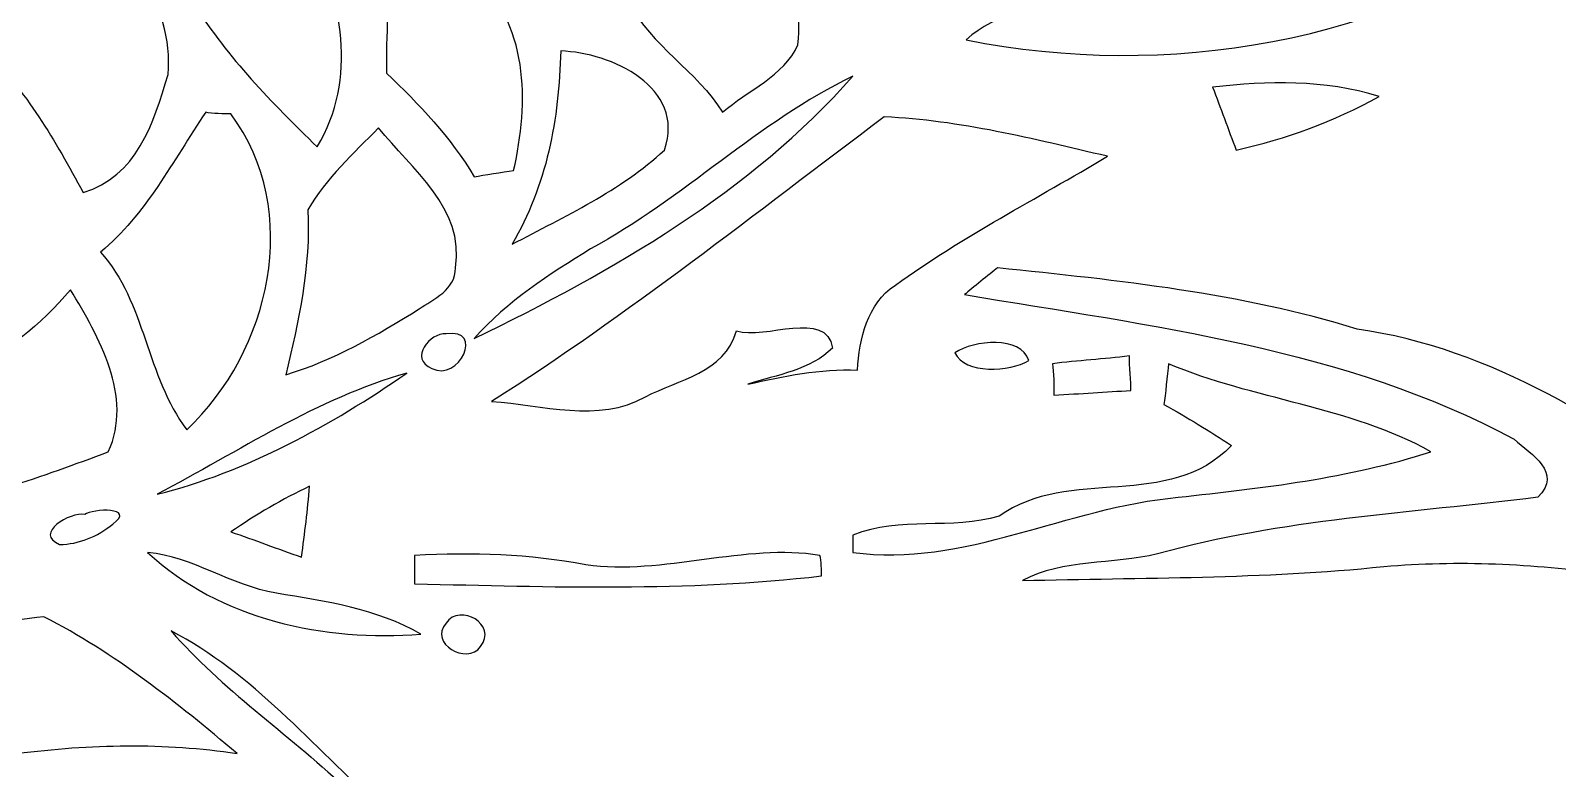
# Model space of a CAD drawing. Extents: x -110 to 93, y -182 to 230.
# Drawn here: x 11.39 to 44.33, y -105.21 to -89.31 of the extents above; entities that cross this region are included whole.
import ezdxf

# ---------------------------------------------------------------- set-up
doc = ezdxf.new("R2010")
doc.units = 0
doc.header["$MEASUREMENT"] = 0
doc.layers.add('LAAG_1', color=7, linetype='CONTINUOUS')

msp = doc.modelspace()

# ---------------------------------------------------------------- linework, layer by layer
at = {"layer": 'LAAG_1', "color": 250}
for points, knots in [([(24.9299, -85.5794), (25.4725, -85.6468), (25.9806, -85.6809), (26.4891, -85.8164), (26.4891, -85.8164), (27.5057, -86.799), (28.0811, -88.2222), (27.946, -89.6112), (27.946, -89.6112), (27.6408, -90.2885), (26.8617, -90.5938), (26.3193, -91.0681), (26.3193, -91.0681), (25.7773, -90.187), (24.7606, -89.6112), (24.3199, -88.7303), (24.3199, -88.7303), (24.7606, -87.7135), (24.964, -86.6628), (24.9297, -85.5794), (24.9297, -85.5794), (24.9297, -85.5794), (24.9299, -85.5794), (24.9299, -85.5794)], [0, 0, 0, 0, 0.1666667, 0.1666667, 0.1666667, 0.1666667, 0.3333333, 0.3333333, 0.3333333, 0.3333333, 0.5, 0.5, 0.5, 0.5, 0.6666667, 0.6666667, 0.6666667, 0.6666667, 0.8333333, 0.8333333, 0.8333333, 0.8333333, 1, 1, 1, 1]), ([(10.3948, -89.7468), (11.2074, -88.8657), (11.6823, -87.8155), (12.0208, -86.7311), (12.0208, -86.7311), (13.4442, -87.2391), (14.4932, -88.7303), (14.3587, -90.2549), (14.3587, -90.2549), (14.0536, -91.3051), (13.6809, -92.4573), (12.5287, -92.7962), (12.5287, -92.7962), (11.9188, -91.6781), (11.3088, -90.5938), (10.3946, -89.7468), (10.3946, -89.7468), (10.3946, -89.7468), (10.3948, -89.7468), (10.3948, -89.7468)], [0, 0, 0, 0, 0.2, 0.2, 0.2, 0.2, 0.4, 0.4, 0.4, 0.4, 0.6, 0.6, 0.6, 0.6, 0.8, 0.8, 0.8, 0.8, 1, 1, 1, 1]), ([(41.3974, -87.8833), (42.3466, -87.6116), (43.2271, -87.1041), (44.2437, -86.935), (44.2437, -86.935), (40.6855, -89.6112), (35.874, -90.3568), (31.5712, -89.5099), (31.5712, -89.5099), (32.9266, -88.2899), (34.8238, -89.1369), (36.4503, -88.7639), (36.4503, -88.7639), (38.076, -88.3576), (39.8055, -88.5269), (41.3972, -87.8833), (41.3972, -87.8833), (41.3972, -87.8833), (41.3974, -87.8833), (41.3974, -87.8833)], [0, 0, 0, 0, 0.2, 0.2, 0.2, 0.2, 0.4, 0.4, 0.4, 0.4, 0.6, 0.6, 0.6, 0.6, 0.8, 0.8, 0.8, 0.8, 1, 1, 1, 1]), ([(14.9345, -88.7638), (15.4773, -88.1885), (16.0183, -87.6118), (16.5275, -87.0022), (16.5275, -87.0022), (16.7309, -87.0365), (17.1705, -87.1378), (17.3737, -87.2056), (17.3737, -87.2056), (18.1199, -88.5946), (18.4582, -90.3568), (17.5776, -91.8132), (17.5776, -91.8132), (16.5947, -90.8643), (15.6469, -89.8823), (14.9345, -88.7639), (14.9345, -88.7639), (14.9345, -88.7639), (14.9345, -88.7638), (14.9345, -88.7638)], [0, 0, 0, 0, 0.2, 0.2, 0.2, 0.2, 0.4, 0.4, 0.4, 0.4, 0.6, 0.6, 0.6, 0.6, 0.8, 0.8, 0.8, 0.8, 1, 1, 1, 1]), ([(19.1701, -87.7825), (19.7459, -87.8155), (20.4915, -87.5108), (20.8981, -88.0865), (20.8981, -88.0865), (22.1515, -89.1032), (22.1515, -90.8643), (21.8128, -92.3222), (21.8128, -92.3222), (21.5758, -92.3564), (21.1692, -92.4241), (20.9658, -92.4573), (20.9658, -92.4573), (20.4572, -91.6103), (19.7795, -90.8989), (19.0682, -90.2219), (19.0682, -90.2219), (19.0682, -89.4079), (19.1018, -88.5946), (19.17, -87.7825), (19.17, -87.7825), (19.17, -87.7825), (19.1701, -87.7825), (19.1701, -87.7825)], [0, 0, 0, 0, 0.1666667, 0.1666667, 0.1666667, 0.1666667, 0.3333333, 0.3333333, 0.3333333, 0.3333333, 0.5, 0.5, 0.5, 0.5, 0.6666667, 0.6666667, 0.6666667, 0.6666667, 0.8333333, 0.8333333, 0.8333333, 0.8333333, 1, 1, 1, 1]), ([(22.8296, -89.7468), (23.9132, -89.7809), (25.5397, -90.5259), (25.0659, -91.882), (25.0659, -91.882), (24.1171, -92.7624), (22.9313, -93.3041), (21.7785, -93.9147), (21.7785, -93.9147), (22.5247, -92.6611), (22.7952, -91.2036), (22.8294, -89.7468), (22.8294, -89.7468), (22.8294, -89.7468), (22.8296, -89.7468), (22.8296, -89.7468)], [0, 0, 0, 0, 0.25, 0.25, 0.25, 0.25, 0.5, 0.5, 0.5, 0.5, 0.75, 0.75, 0.75, 0.75, 1, 1, 1, 1]), ([(23.4724, -94.0154), (25.4725, -92.9316), (27.0985, -91.2715), (29.1313, -90.2885), (29.1313, -90.2885), (26.9294, -92.796), (23.9479, -94.4905), (20.9658, -95.9474), (20.9658, -95.9474), (21.6772, -95.1346), (22.5924, -94.5582), (23.4724, -94.0154), (23.4724, -94.0154), (23.4724, -94.0154), (23.4724, -94.0154), (23.4724, -94.0154)], [0, 0, 0, 0, 0.25, 0.25, 0.25, 0.25, 0.5, 0.5, 0.5, 0.5, 0.75, 0.75, 0.75, 0.75, 1, 1, 1, 1]), ([(36.8907, -90.5259), (38.076, -90.3909), (39.2974, -90.3568), (40.4832, -90.7298), (40.4832, -90.7298), (39.4991, -91.2715), (38.484, -91.6445), (37.3986, -91.882), (37.3986, -91.882), (37.2301, -91.4411), (37.0597, -90.9662), (36.8905, -90.5259), (36.8905, -90.5259), (36.8905, -90.5259), (36.8907, -90.5259), (36.8907, -90.5259)], [0, 0, 0, 0, 0.25, 0.25, 0.25, 0.25, 0.5, 0.5, 0.5, 0.5, 0.75, 0.75, 0.75, 0.75, 1, 1, 1, 1]), ([(15.1715, -91.0681), (15.307, -91.1023), (15.5786, -91.1023), (15.7136, -91.1023), (15.7136, -91.1023), (17.272, -93.2033), (16.5605, -96.2185), (14.7652, -97.9123), (14.7652, -97.9123), (13.8838, -96.7612), (13.8838, -95.1676), (12.9017, -94.0837), (12.9017, -94.0837), (13.8838, -93.2711), (14.46, -92.1183), (15.1713, -91.0681), (15.1713, -91.0681), (15.1713, -91.0681), (15.1715, -91.0681), (15.1715, -91.0681)], [0, 0, 0, 0, 0.2, 0.2, 0.2, 0.2, 0.4, 0.4, 0.4, 0.4, 0.6, 0.6, 0.6, 0.6, 0.8, 0.8, 0.8, 0.8, 1, 1, 1, 1]), ([(21.3383, -97.3023), (24.2867, -95.4393), (27.0308, -93.2369), (29.809, -91.1696), (29.809, -91.1696), (31.4356, -91.2377), (33.028, -91.6445), (34.6209, -92.017), (34.6209, -92.017), (33.0959, -92.9316), (31.5033, -93.745), (30.0469, -94.7957), (30.0469, -94.7957), (29.4366, -95.2023), (29.2673, -95.9474), (29.2326, -96.6251), (29.2326, -96.6251), (28.42, -96.5908), (27.6408, -96.7612), (26.8617, -96.9304), (26.8617, -96.9304), (27.5057, -96.7264), (28.2166, -96.6251), (28.6909, -96.1512), (28.6909, -96.1512), (28.5555, -95.3038), (27.234, -95.9814), (26.6242, -95.7776), (26.6242, -95.7776), (26.3525, -96.6923), (25.3706, -96.8285), (24.6586, -97.2008), (24.6586, -97.2008), (23.6426, -97.7772), (22.4226, -97.3706), (21.3383, -97.3023), (21.3383, -97.3023), (21.3383, -97.3023), (21.3383, -97.3023), (21.3383, -97.3023)], [0, 0, 0, 0, 0.1, 0.1, 0.1, 0.1, 0.2, 0.2, 0.2, 0.2, 0.3, 0.3, 0.3, 0.3, 0.4, 0.4, 0.4, 0.4, 0.5, 0.5, 0.5, 0.5, 0.6, 0.6, 0.6, 0.6, 0.7, 0.7, 0.7, 0.7, 0.8, 0.8, 0.8, 0.8, 0.9, 0.9, 0.9, 0.9, 1, 1, 1, 1]), ([(17.3739, -93.1686), (17.7805, -92.4909), (18.3567, -91.9492), (18.8989, -91.407), (18.8989, -91.407), (19.6104, -92.2875), (20.763, -93.135), (20.5591, -94.4227), (20.5591, -94.4227), (20.5593, -94.897), (20.0853, -95.1005), (19.7795, -95.3038), (19.7795, -95.3038), (18.8659, -95.8795), (17.916, -96.4223), (16.8999, -96.7265), (16.8999, -96.7265), (17.1705, -95.5748), (17.4427, -94.3891), (17.3737, -93.1686), (17.3737, -93.1686), (17.3737, -93.1686), (17.3739, -93.1686), (17.3739, -93.1686)], [0, 0, 0, 0, 0.1666667, 0.1666667, 0.1666667, 0.1666667, 0.3333333, 0.3333333, 0.3333333, 0.3333333, 0.5, 0.5, 0.5, 0.5, 0.6666667, 0.6666667, 0.6666667, 0.6666667, 0.8333333, 0.8333333, 0.8333333, 0.8333333, 1, 1, 1, 1]), ([(31.5375, -94.9991), (31.7067, -94.8629), (32.0797, -94.5582), (32.2493, -94.4227), (32.2493, -94.4227), (34.8574, -94.6933), (37.5005, -94.9648), (40.0082, -95.744), (40.0082, -95.744), (42.9226, -96.1512), (45.4631, -97.8108), (47.8011, -99.5052), (47.8011, -99.5052), (48.344, -99.9796), (48.8177, -100.5218), (49.2581, -101.0971), (49.2581, -101.0971), (47.971, -101.0293), (46.6831, -101.2331), (45.3954, -101.0294), (45.3954, -101.0294), (43.803, -100.7929), (42.1764, -100.7252), (40.5845, -100.8612), (40.5845, -100.8612), (37.9751, -101.1312), (35.3664, -101.0971), (32.7905, -101.1648), (32.7905, -101.1648), (33.6721, -100.6909), (34.7228, -100.8271), (35.7047, -100.589), (35.7047, -100.589), (38.3822, -99.8435), (41.1604, -99.7086), (43.9043, -99.3696), (43.9043, -99.3696), (44.4473, -98.8275), (43.7699, -98.4545), (43.3958, -98.1162), (43.3958, -98.1162), (39.7371, -96.1512), (35.5692, -95.6768), (31.5375, -94.9991), (31.5375, -94.9991), (31.5375, -94.9991), (31.5375, -94.9991), (31.5375, -94.9991)], [0, 0, 0, 0, 0.0833333, 0.0833333, 0.0833333, 0.0833333, 0.1666667, 0.1666667, 0.1666667, 0.1666667, 0.25, 0.25, 0.25, 0.25, 0.3333333, 0.3333333, 0.3333333, 0.3333333, 0.4166667, 0.4166667, 0.4166667, 0.4166667, 0.5, 0.5, 0.5, 0.5, 0.5833333, 0.5833333, 0.5833333, 0.5833333, 0.6666667, 0.6666667, 0.6666667, 0.6666667, 0.75, 0.75, 0.75, 0.75, 0.8333333, 0.8333333, 0.8333333, 0.8333333, 0.9166667, 0.9166667, 0.9166667, 0.9166667, 1, 1, 1, 1]), ([(9.9534, -96.7264), (10.8344, -96.2861), (11.614, -95.6431), (12.2576, -94.8971), (12.2576, -94.8971), (12.8676, -95.9131), (13.6132, -97.2008), (13.071, -98.3872), (13.071, -98.3872), (11.6482, -98.9288), (10.1903, -99.4039), (8.7334, -99.81), (8.7334, -99.81), (9.2757, -98.8275), (9.7848, -97.8445), (9.9533, -96.7265), (9.9533, -96.7265), (9.9533, -96.7265), (9.9534, -96.7264), (9.9534, -96.7264)], [0, 0, 0, 0, 0.2, 0.2, 0.2, 0.2, 0.4, 0.4, 0.4, 0.4, 0.6, 0.6, 0.6, 0.6, 0.8, 0.8, 0.8, 0.8, 1, 1, 1, 1]), ([(20.3553, -95.8459), (21.2034, -95.7104), (20.627, -96.8961), (20.0511, -96.591), (20.0511, -96.591), (19.5427, -96.3876), (20.017, -95.8118), (20.3553, -95.8459), (20.3553, -95.8459), (20.3553, -95.8459), (20.3553, -95.8459), (20.3553, -95.8459)], [0, 0, 0, 0, 0.3333333, 0.3333333, 0.3333333, 0.3333333, 0.6666667, 0.6666667, 0.6666667, 0.6666667, 1, 1, 1, 1]), ([(31.3337, -96.2527), (31.7409, -95.9814), (32.7574, -95.8795), (32.9266, -96.4223), (32.9266, -96.4223), (32.5201, -96.6591), (31.5375, -96.7265), (31.3337, -96.2527), (31.3337, -96.2527), (31.3337, -96.2527), (31.3337, -96.2527), (31.3337, -96.2527)], [0, 0, 0, 0, 0.3333333, 0.3333333, 0.3333333, 0.3333333, 0.6666667, 0.6666667, 0.6666667, 0.6666667, 1, 1, 1, 1]), ([(35.9423, -96.4895), (37.7717, -97.2687), (39.8389, -97.4042), (41.6006, -98.3872), (41.6006, -98.3872), (39.8055, -98.9635), (37.975, -99.1658), (36.1451, -99.3696), (36.1451, -99.3696), (33.7736, -99.573), (31.5033, -100.8948), (29.1313, -100.556), (29.1313, -100.556), (29.1313, -100.453), (29.1313, -100.2843), (29.1313, -100.183), (29.1313, -100.183), (30.1485, -99.7758), (31.2663, -100.0816), (32.2829, -99.7758), (32.2829, -99.7758), (33.8078, -98.6919), (35.9423, -99.6743), (37.2977, -98.2517), (37.2977, -98.2517), (36.8228, -97.9464), (36.3483, -97.6423), (35.8404, -97.3706), (35.8404, -97.3706), (35.874, -97.1672), (35.9087, -96.7265), (35.9423, -96.4895), (35.9423, -96.4895), (35.9423, -96.4895), (35.9423, -96.4895), (35.9423, -96.4895)], [0, 0, 0, 0, 0.1111111, 0.1111111, 0.1111111, 0.1111111, 0.2222222, 0.2222222, 0.2222222, 0.2222222, 0.3333333, 0.3333333, 0.3333333, 0.3333333, 0.4444444, 0.4444444, 0.4444444, 0.4444444, 0.5555556, 0.5555556, 0.5555556, 0.5555556, 0.6666667, 0.6666667, 0.6666667, 0.6666667, 0.7777778, 0.7777778, 0.7777778, 0.7777778, 0.8888889, 0.8888889, 0.8888889, 0.8888889, 1, 1, 1, 1]), ([(33.4346, -96.4895), (33.9774, -96.4223), (34.5532, -96.3876), (35.0949, -96.3208), (35.0949, -96.3208), (35.0949, -96.5236), (35.129, -96.8961), (35.129, -97.0653), (35.129, -97.0653), (34.5874, -97.0994), (34.0451, -97.1331), (33.4687, -97.1672), (33.4687, -97.1672), (33.4689, -96.9981), (33.4687, -96.6593), (33.4346, -96.4895), (33.4346, -96.4895), (33.4346, -96.4895), (33.4346, -96.4895), (33.4346, -96.4895)], [0, 0, 0, 0, 0.2, 0.2, 0.2, 0.2, 0.4, 0.4, 0.4, 0.4, 0.6, 0.6, 0.6, 0.6, 0.8, 0.8, 0.8, 0.8, 1, 1, 1, 1]), ([(14.1217, -99.3024), (15.8834, -98.3872), (17.5776, -97.2346), (19.5089, -96.6923), (19.5089, -96.6923), (17.8824, -97.8108), (16.0524, -98.8275), (14.1217, -99.3024), (14.1217, -99.3024), (14.1217, -99.3024), (14.1217, -99.3024), (14.1217, -99.3024)], [0, 0, 0, 0, 0.3333333, 0.3333333, 0.3333333, 0.3333333, 0.6666667, 0.6666667, 0.6666667, 0.6666667, 1, 1, 1, 1]), ([(15.7136, -100.1152), (16.2564, -99.7426), (16.8327, -99.4039), (17.4084, -99.1317), (17.4084, -99.1317), (17.3739, -99.6413), (17.3065, -100.1488), (17.2377, -100.6569), (17.2377, -100.6569), (16.7309, -100.4871), (16.2227, -100.2843), (15.7136, -100.1152), (15.7136, -100.1152), (15.7136, -100.1152), (15.7136, -100.1152), (15.7136, -100.1152)], [0, 0, 0, 0, 0.25, 0.25, 0.25, 0.25, 0.5, 0.5, 0.5, 0.5, 0.75, 0.75, 0.75, 0.75, 1, 1, 1, 1]), ([(12.5623, -99.7426), (12.7321, -99.6072), (13.6809, -99.573), (13.1717, -99.9449), (13.1717, -99.9449), (12.8335, -100.2176), (12.4279, -100.3858), (12.0208, -100.3858), (12.0208, -100.3858), (11.4444, -100.1488), (12.2576, -99.6743), (12.5623, -99.7426), (12.5623, -99.7426), (12.5623, -99.7426), (12.5623, -99.7426), (12.5623, -99.7426)], [0, 0, 0, 0, 0.25, 0.25, 0.25, 0.25, 0.5, 0.5, 0.5, 0.5, 0.75, 0.75, 0.75, 0.75, 1, 1, 1, 1]), ([(19.6782, -100.6231), (20.9317, -100.556), (22.1515, -100.589), (23.3709, -100.8271), (23.3709, -100.8271), (25.0313, -101.064), (26.828, -100.3516), (28.42, -100.6233), (28.42, -100.6233), (28.4542, -100.7252), (28.4541, -100.9626), (28.4541, -101.0641), (28.4541, -101.0641), (25.5399, -101.4029), (22.6265, -101.301), (19.6781, -101.2331), (19.6781, -101.2331), (19.6782, -101.0971), (19.6781, -100.7593), (19.6781, -100.6233), (19.6781, -100.6233), (19.6781, -100.6233), (19.6782, -100.6231), (19.6782, -100.6231)], [0, 0, 0, 0, 0.1666667, 0.1666667, 0.1666667, 0.1666667, 0.3333333, 0.3333333, 0.3333333, 0.3333333, 0.5, 0.5, 0.5, 0.5, 0.6666667, 0.6666667, 0.6666667, 0.6666667, 0.8333333, 0.8333333, 0.8333333, 0.8333333, 1, 1, 1, 1]), ([(13.9174, -100.556), (14.9015, -100.6569), (15.7136, -101.2673), (16.6965, -101.4371), (16.6965, -101.4371), (17.7469, -101.6061), (18.8659, -101.7754), (19.8131, -102.317), (19.8131, -102.317), (17.7469, -102.4867), (15.4773, -102.0123), (13.9172, -100.556), (13.9172, -100.556), (13.9172, -100.556), (13.9174, -100.556), (13.9174, -100.556)], [0, 0, 0, 0, 0.25, 0.25, 0.25, 0.25, 0.5, 0.5, 0.5, 0.5, 0.75, 0.75, 0.75, 0.75, 1, 1, 1, 1]), ([(20.3553, -102.0812), (20.6612, -101.6399), (21.4732, -102.1143), (21.1013, -102.5887), (21.1013, -102.5887), (20.7968, -102.9948), (19.9834, -102.521), (20.3553, -102.0812), (20.3553, -102.0812), (20.3553, -102.0812), (20.3553, -102.0812), (20.3553, -102.0812)], [0, 0, 0, 0, 0.3333333, 0.3333333, 0.3333333, 0.3333333, 0.6666667, 0.6666667, 0.6666667, 0.6666667, 1, 1, 1, 1]), ([(6.7013, -102.9612), (8.3951, -102.6906), (10.0211, -102.1143), (11.6823, -101.9446), (11.6823, -101.9446), (13.2066, -102.7242), (14.5619, -103.808), (15.8492, -104.8924), (15.8492, -104.8924), (14.291, -104.6554), (12.6638, -104.6891), (11.1065, -104.8924), (11.1065, -104.8924), (9.3434, -105.1977), (8.1239, -103.6725), (6.7013, -102.9612), (6.7013, -102.9612), (6.7013, -102.9612), (6.7013, -102.9612), (6.7013, -102.9612)], [0, 0, 0, 0, 0.2, 0.2, 0.2, 0.2, 0.4, 0.4, 0.4, 0.4, 0.6, 0.6, 0.6, 0.6, 0.8, 0.8, 0.8, 0.8, 1, 1, 1, 1]), ([(14.4266, -102.2503), (16.1886, -103.1644), (17.4757, -104.7238), (18.9325, -106.0451), (18.9325, -106.0451), (18.4241, -106.1801), (17.916, -106.3494), (17.3737, -106.2132), (17.3737, -106.2132), (17.6454, -106.0109), (17.8823, -105.8072), (18.1529, -105.6038), (18.1529, -105.6038), (16.9341, -104.4517), (15.5103, -103.5038), (14.4264, -102.2503), (14.4264, -102.2503), (14.4264, -102.2503), (14.4266, -102.2503), (14.4266, -102.2503)], [0, 0, 0, 0, 0.2, 0.2, 0.2, 0.2, 0.4, 0.4, 0.4, 0.4, 0.6, 0.6, 0.6, 0.6, 0.8, 0.8, 0.8, 0.8, 1, 1, 1, 1]), ([(-4.5487, -104.7915), (-2.8201, -104.6891), (-1.7363, -106.2132), (-0.3466, -106.9251), (-0.3466, -106.9251), (2.7705, -108.6535), (6.023, -110.1446), (9.3434, -111.4323), (9.3434, -111.4323), (10.9705, -112.1779), (12.7662, -112.2451), (14.4932, -112.7532), (14.4932, -112.7532), (15.2051, -112.686), (16.7643, -113.2277), (16.6965, -112.076), (16.6965, -112.076), (15.1036, -110.1106), (14.0875, -107.7726), (12.2919, -105.9779), (12.2919, -105.9779), (13.9857, -105.7398), (15.7136, -105.8418), (17.3737, -106.2132), (17.3737, -106.2132), (17.916, -106.3494), (18.424, -106.1802), (18.9325, -106.0451), (18.9325, -106.0451), (19.4753, -106.5531), (19.9834, -107.0948), (20.4915, -107.6371), (20.4915, -107.6371), (19.1018, -107.5686), (17.7127, -107.3324), (16.425, -106.8243), (16.425, -106.8243), (15.815, -106.7895), (14.8326, -106.4513), (14.6634, -107.2982), (14.6634, -107.2982), (15.5786, -108.6206), (16.2563, -110.1106), (17.3065, -111.3304), (17.3065, -111.3304), (18.0858, -112.2792), (19.0004, -113.1603), (19.6444, -114.2105), (19.6444, -114.2105), (17.5441, -114.1433), (15.3747, -114.2105), (13.3421, -113.5664), (13.3421, -113.5664), (8.3621, -113.0241), (3.7869, -110.721), (-0.3466, -107.9765), (-0.3466, -107.9765), (-1.6679, -106.7895), (-3.2274, -105.9432), (-4.5487, -104.7917), (-4.5487, -104.7917), (-4.5487, -104.7917), (-4.5487, -104.7915), (-4.5487, -104.7915)], [0, 0, 0, 0, 0.0625, 0.0625, 0.0625, 0.0625, 0.125, 0.125, 0.125, 0.125, 0.1875, 0.1875, 0.1875, 0.1875, 0.25, 0.25, 0.25, 0.25, 0.3125, 0.3125, 0.3125, 0.3125, 0.375, 0.375, 0.375, 0.375, 0.4375, 0.4375, 0.4375, 0.4375, 0.5, 0.5, 0.5, 0.5, 0.5625, 0.5625, 0.5625, 0.5625, 0.625, 0.625, 0.625, 0.625, 0.6875, 0.6875, 0.6875, 0.6875, 0.75, 0.75, 0.75, 0.75, 0.8125, 0.8125, 0.8125, 0.8125, 0.875, 0.875, 0.875, 0.875, 0.9375, 0.9375, 0.9375, 0.9375, 1, 1, 1, 1])]:
    msp.add_open_spline(points, degree=3, knots=knots, dxfattribs=at)

doc.saveas('drawing.dxf')
